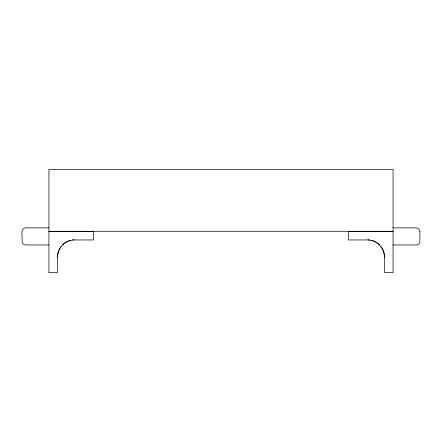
<?xml version="1.0" encoding="UTF-8"?>
<svg xmlns="http://www.w3.org/2000/svg" width="442" height="442" viewBox="0 0 442 442"><rect width="100%" height="100%" fill="white"/><g stroke="black" fill="none" stroke-linecap="round" stroke-linejoin="round"><path stroke-width="0.66" d="M48.94 227.873L25.542 227.873C19.829 228.52 22.691 236.376 22.1 239.857M393.06 227.873L416.458 227.873L418.894 228.879L419.9 231.337M48.94 231.293L393.06 231.293M48.94 231.354L93.676 231.354M348.324 231.354L393.06 231.354M48.94 244.956L25.542 244.956C23.216 244.995 21.713 242.597 22.1 240.442M393.06 244.956L416.458 244.956C418.784 244.995 420.287 242.597 419.9 240.442M419.9 231.321L419.9 239.857M348.324 231.149L348.324 239.956L367.252 239.956A17.205 17.205 0 0 1 384.457 257.161M93.676 231.149L93.676 239.956L74.748 239.956A17.205 17.205 0 0 0 57.543 257.161M61.101 246.487A17.205 17.205 0 0 0 57.543 256.957L57.543 272.648L48.94 272.648L48.94 169.352L393.06 169.352L393.06 272.648L384.457 272.648L384.457 256.957A17.205 17.205 0 0 0 380.899 246.487M62.582 244.791A17.205 17.205 0 0 1 66.145 242.061M66.637 241.785A17.205 17.205 0 0 1 70.295 240.343M72.505 239.901A17.205 17.205 0 0 1 74.19 239.763M367.81 239.763A17.205 17.205 0 0 1 369.495 239.901M371.705 240.343A17.205 17.205 0 0 1 375.363 241.785M375.855 242.061A17.205 17.205 0 0 1 379.418 244.791"/></g></svg>
